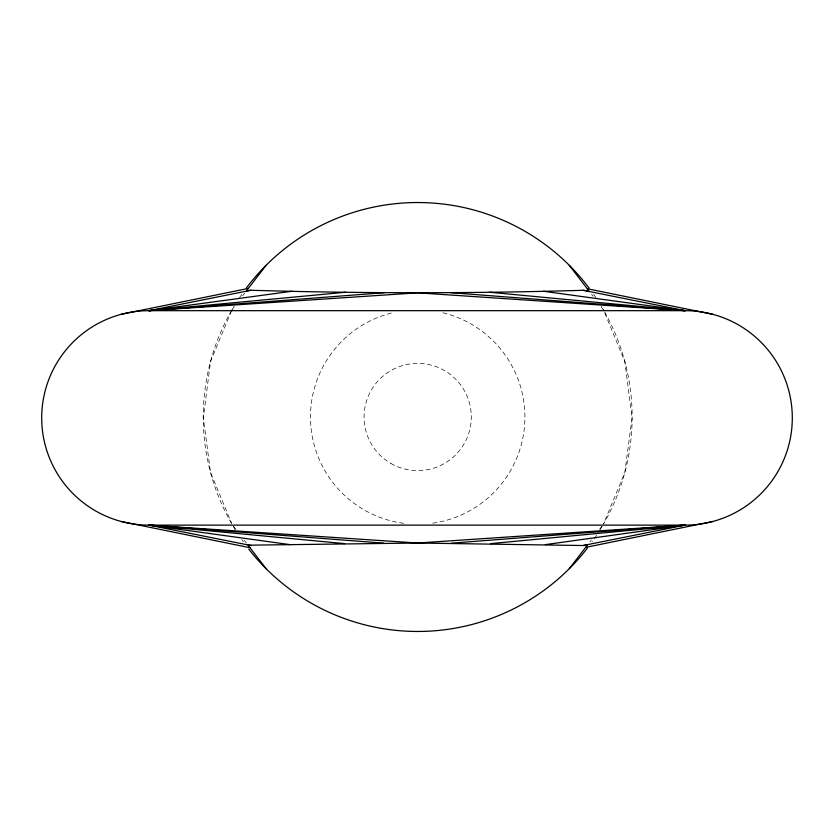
<?xml version="1.0" encoding="UTF-8"?>
<svg xmlns="http://www.w3.org/2000/svg" width="834" height="834" viewBox="0 0 834 834"><rect width="100%" height="100%" fill="white"/><g stroke="black" fill="none" stroke-linecap="round" stroke-linejoin="round"><path stroke-width="0.63" stroke-dasharray="4.17 3.13" d="M231.508 310.873L210.543 361.497L203.35 417.897L210.543 472.503L231.477 523.064M234.26 306.787L231.967 309.768A214.453 214.453 0 0 1 233.937 306.432M242.611 295.893L244.758 293.088M589.951 541.777L591.379 539.911M599.646 529.142L601.908 526.191M591.577 294.339L593.005 296.206M601.178 306.86L603.409 309.768A214.453 214.453 0 0 0 601.439 306.432M233.499 526.233L235.813 529.246M244.237 540.224L246.395 543.038M604.827 313.188L624.843 361.497L632.026 417.897L624.843 472.503L603.409 524.232A214.453 214.453 0 0 0 604.056 310.894M602.106 526.462A214.453 214.453 0 0 1 600.094 529.788M596.581 535.282A214.453 214.453 0 0 1 592.13 541.756M243.247 541.756A214.453 214.453 0 0 1 241.735 539.608M235.282 529.788A214.453 214.453 0 0 1 231.32 310.894M239.525 297.634A214.453 214.453 0 0 1 241.735 294.392M593.641 294.392A214.453 214.453 0 0 1 595.851 297.634M442.99 312.802A107.232 107.232 0 0 1 431.689 523.314M403.687 523.314A107.232 107.232 0 0 1 392.387 312.802M390.885 463.433A53.616 53.616 0 0 0 471.304 417A53.616 53.616 0 0 0 390.885 370.567A53.616 53.616 0 0 0 390.885 463.433"/><path stroke-width="1.25" d="M266.046 265.358L246.51 290.816L250.951 290.263C361.675 293.537 472.471 293.558 583.195 290.295L589.023 291.024L569.33 265.358M569.33 568.642L587.49 544.977L583.049 545.53L417.688 543.028L248.042 545.186L266.046 568.642M121.18 314.324L248.344 288.418M585.645 547.385L712.82 521.479M251.097 545.561L148.932 525.128A107.232 107.232 0 0 1 41.7 417.897A107.232 107.232 0 0 1 148.932 310.675L250.951 290.263M583.049 545.53L685.068 525.128A107.232 107.232 0 0 0 792.3 417.897A107.232 107.232 0 0 0 685.068 310.675L583.195 290.295M545.321 544.633L685.068 525.128L148.932 525.128L290.055 544.633M543.434 291.254L685.068 310.675L148.932 310.675L291.942 291.254M490.799 543.622L685.068 525.128L417.688 543.028L148.932 525.128L344.588 543.622M489.714 292.244L685.068 310.675L417.688 292.828L148.932 310.675L345.662 292.244M148.932 310.675L384.38 292.692M451.496 543.163L685.068 525.128M450.996 292.692L685.068 310.675M148.932 525.128L383.88 543.163M587.282 288.752L712.82 314.324M121.18 521.479L249.992 547.719M587.428 548.074A214.453 214.453 0 0 1 248.751 549.106M246.353 288.011A214.453 214.453 0 0 1 589.023 288.011"/></g></svg>
